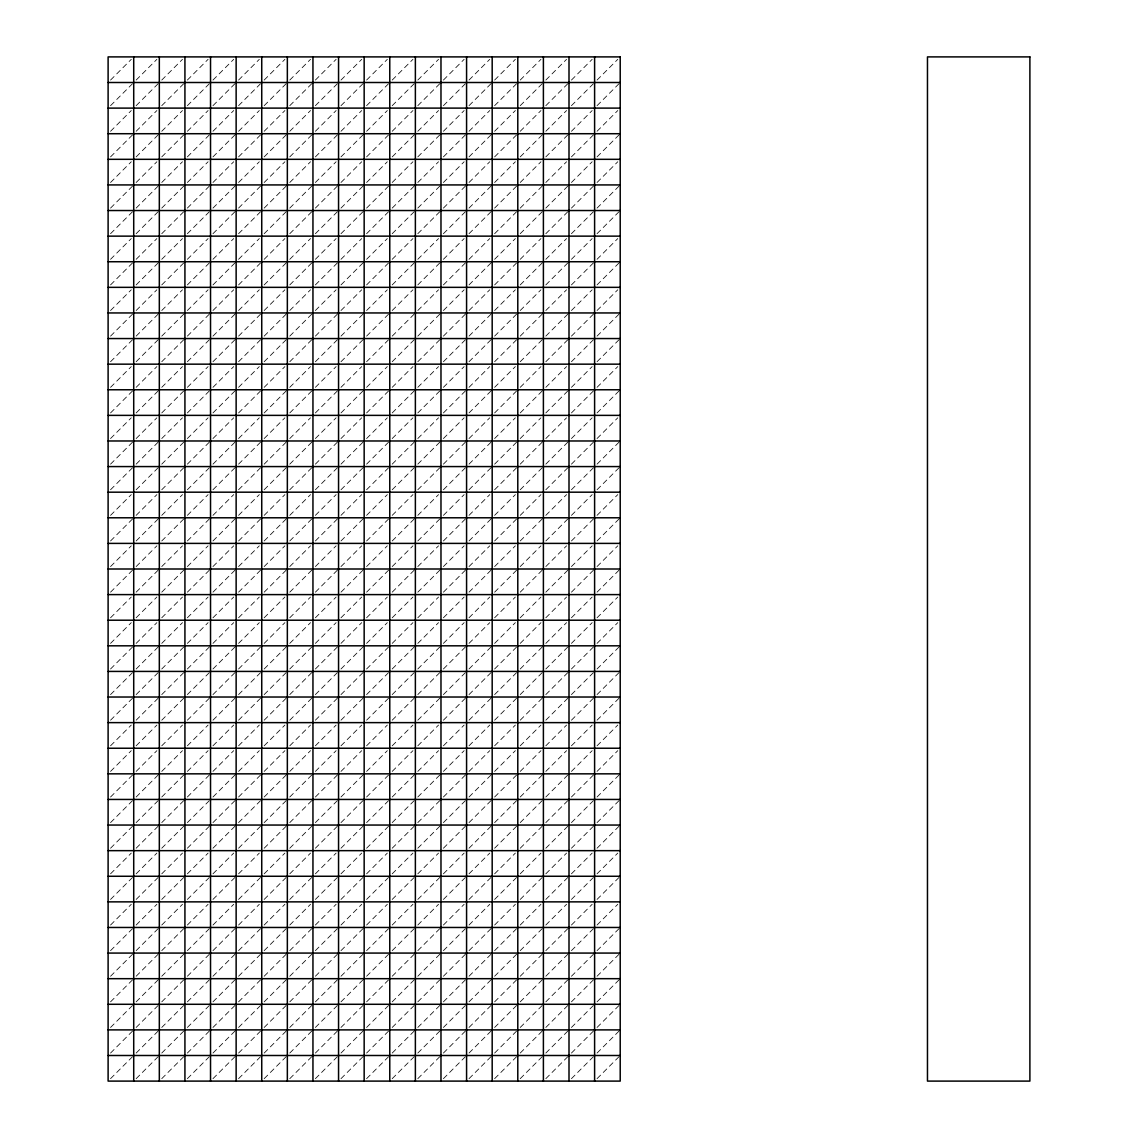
<?xml version="1.0" encoding="UTF-8"?>
<svg xmlns="http://www.w3.org/2000/svg" width="1138" height="1138" viewBox="0 0 1138 1138"><rect width="100%" height="100%" fill="white"/><g stroke="black" fill="none" stroke-linecap="round" stroke-linejoin="round"><path stroke-width="0.75" stroke-dasharray="5 3.75" d="M110.542 80.073L131.283 59.332M110.542 105.678L132.492 83.728M136.147 80.073L156.888 59.332M110.542 131.283L131.283 110.542M136.147 105.678L158.097 83.728M161.752 80.073L182.493 59.332M110.542 156.888L132.492 134.938M136.147 131.283L156.888 110.542M161.752 105.678L183.702 83.728M187.357 80.073L208.098 59.332M110.542 182.493L131.283 161.752M136.147 156.888L158.097 134.938M161.752 131.283L182.493 110.542M187.357 105.678L209.307 83.728M212.962 80.073L233.703 59.332M110.542 208.098L132.492 186.148M136.147 182.493L156.888 161.752M161.752 156.888L183.702 134.938M187.357 131.283L208.098 110.542M212.962 105.678L234.912 83.728M238.567 80.073L259.308 59.332M110.542 233.703L132.492 211.753M136.147 208.098L158.097 186.148M161.752 182.493L182.493 161.752M187.357 156.888L209.307 134.938M212.962 131.283L233.703 110.542M238.567 105.678L260.517 83.728M264.172 80.073L284.913 59.332M110.542 259.308L131.283 238.567M136.147 233.703L158.097 211.753M161.752 208.098L183.702 186.148M187.357 182.493L208.098 161.752M212.962 156.888L234.912 134.938M238.567 131.283L259.308 110.542M264.172 105.678L286.122 83.728M289.777 80.073L310.518 59.332M110.542 284.913L132.492 262.963M136.147 259.308L156.888 238.567M161.752 233.703L183.702 211.753M187.357 208.098L209.307 186.148M212.962 182.493L233.703 161.752M238.567 156.888L260.517 134.938M264.172 131.283L284.913 110.542M289.777 105.678L311.727 83.728M315.382 80.073L336.123 59.332M110.542 310.518L131.283 289.777M136.147 284.913L158.097 262.963M161.752 259.308L182.493 238.567M187.357 233.703L209.307 211.753M212.962 208.098L234.912 186.148M238.567 182.493L259.308 161.752M264.172 156.888L286.122 134.938M289.777 131.283L310.518 110.542M315.382 105.678L337.332 83.728M340.987 80.073L361.728 59.332M110.542 336.123L132.492 314.173M136.147 310.518L156.888 289.777M161.752 284.913L183.702 262.963M187.357 259.308L208.098 238.567M212.962 233.703L234.912 211.753M238.567 208.098L260.517 186.148M264.172 182.493L284.913 161.752M289.777 156.888L311.727 134.938M315.382 131.283L336.123 110.542M340.987 105.678L362.937 83.728M366.592 80.073L387.333 59.332M110.542 361.728L132.492 339.778M136.147 336.123L158.097 314.173M161.752 310.518L182.493 289.777M187.357 284.913L209.307 262.963M212.962 259.308L233.703 238.567M238.567 233.703L260.517 211.753M264.172 208.098L286.122 186.148M289.777 182.493L310.518 161.752M315.382 156.888L337.332 134.938M340.987 131.283L361.728 110.542M366.592 105.678L388.542 83.728M392.197 80.073L412.938 59.332M110.542 387.333L131.283 366.592M136.147 361.728L158.097 339.778M161.752 336.123L183.702 314.173M187.357 310.518L208.098 289.777M212.962 284.913L234.912 262.963M238.567 259.308L259.308 238.567M264.172 233.703L286.122 211.753M289.777 208.098L311.727 186.148M315.382 182.493L336.123 161.752M340.987 156.888L362.937 134.938M366.592 131.283L387.333 110.542M392.197 105.678L414.147 83.728M417.802 80.073L438.543 59.332M110.542 412.938L132.492 390.988M136.147 387.333L156.888 366.592M161.752 361.728L183.702 339.778M187.357 336.123L209.307 314.173M212.962 310.518L233.703 289.777M238.567 284.913L260.517 262.963M264.172 259.308L284.913 238.567M289.777 233.703L311.727 211.753M315.382 208.098L337.332 186.148M340.987 182.493L361.728 161.752M366.592 156.888L388.542 134.938M392.197 131.283L412.938 110.542M417.802 105.678L439.752 83.728M443.407 80.073L464.148 59.332M110.542 438.543L131.283 417.802M136.147 412.938L158.097 390.988M161.752 387.333L182.493 366.592M187.357 361.728L209.307 339.778M212.962 336.123L234.912 314.173M238.567 310.518L259.308 289.777M264.172 284.913L286.122 262.963M289.777 259.308L310.518 238.567M315.382 233.703L337.332 211.753M340.987 208.098L362.937 186.148M366.592 182.493L387.333 161.752M392.197 156.888L414.147 134.938M417.802 131.283L438.543 110.542M443.407 105.678L465.357 83.728M469.012 80.073L489.753 59.332M110.542 464.148L132.492 442.198M136.147 438.543L156.888 417.802M161.752 412.938L183.702 390.988M187.357 387.333L208.098 366.592M212.962 361.728L234.912 339.778M238.567 336.123L260.517 314.173M264.172 310.518L284.913 289.777M289.777 284.913L311.727 262.963M315.382 259.308L336.123 238.567M340.987 233.703L362.937 211.753M366.592 208.098L388.542 186.148M392.197 182.493L412.938 161.752M417.802 156.888L439.752 134.938M443.407 131.283L464.148 110.542M469.012 105.678L490.962 83.728M494.617 80.073L515.358 59.332M110.542 489.753L132.492 467.803M136.147 464.148L158.097 442.198M161.752 438.543L182.493 417.802M187.357 412.938L209.307 390.988M212.962 387.333L233.703 366.592M238.567 361.728L260.517 339.778M264.172 336.123L286.122 314.173M289.777 310.518L310.518 289.777M315.382 284.913L337.332 262.963M340.987 259.308L361.728 238.567M366.592 233.703L388.542 211.753M392.197 208.098L414.147 186.148M417.802 182.493L438.543 161.752M443.407 156.888L465.357 134.938M469.012 131.283L489.753 110.542M494.617 105.678L516.567 83.728M520.222 80.073L540.963 59.332M110.542 515.358L131.283 494.617M136.147 489.753L158.097 467.803M161.752 464.148L183.702 442.198M187.357 438.543L208.098 417.802M212.962 412.938L234.912 390.988M238.567 387.333L259.308 366.592M264.172 361.728L286.122 339.778M289.777 336.123L311.727 314.173M315.382 310.518L336.123 289.777M340.987 284.913L362.937 262.963M366.592 259.308L387.333 238.567M392.197 233.703L414.147 211.753M417.802 208.098L439.752 186.148M443.407 182.493L464.148 161.752M469.012 156.888L490.962 134.938M494.617 131.283L515.358 110.542M520.222 105.678L542.172 83.728M545.827 80.073L566.568 59.332M110.542 540.963L132.492 519.013M136.147 515.358L156.888 494.617M161.752 489.753L183.702 467.803M187.357 464.148L209.307 442.198M212.962 438.543L233.703 417.802M238.567 412.938L260.517 390.988M264.172 387.333L284.913 366.592M289.777 361.728L311.727 339.778M315.382 336.123L337.332 314.173M340.987 310.518L361.728 289.777M366.592 284.913L388.542 262.963M392.197 259.308L412.938 238.567M417.802 233.703L439.752 211.753M443.407 208.098L465.357 186.148M469.012 182.493L489.753 161.752M494.617 156.888L516.567 134.938M520.222 131.283L540.963 110.542M545.827 105.678L567.777 83.728M571.432 80.073L592.173 59.332M110.542 566.568L131.283 545.827M136.147 540.963L158.097 519.013M161.752 515.358L182.493 494.617M187.357 489.753L209.307 467.803M212.962 464.148L234.912 442.198M238.567 438.543L259.308 417.802M264.172 412.938L286.122 390.988M289.777 387.333L310.518 366.592M315.382 361.728L337.332 339.778M340.987 336.123L362.937 314.173M366.592 310.518L387.333 289.777M392.197 284.913L414.147 262.963M417.802 259.308L438.543 238.567M443.407 233.703L465.357 211.753M469.012 208.098L490.962 186.148M494.617 182.493L515.358 161.752M520.222 156.888L542.172 134.938M545.827 131.283L566.568 110.542M571.432 105.678L593.382 83.728M597.037 80.073L617.778 59.332M110.542 592.173L132.492 570.223M136.147 566.568L156.888 545.827M161.752 540.963L183.702 519.013M187.357 515.358L208.098 494.617M212.962 489.753L234.912 467.803M238.567 464.148L260.517 442.198M264.172 438.543L284.913 417.802M289.777 412.938L311.727 390.988M315.382 387.333L336.123 366.592M340.987 361.728L362.937 339.778M366.592 336.123L388.542 314.173M392.197 310.518L412.938 289.777M417.802 284.913L439.752 262.963M443.407 259.308L464.148 238.567M469.012 233.703L490.962 211.753M494.617 208.098L516.567 186.148M520.222 182.493L540.963 161.752M545.827 156.888L567.777 134.938M571.432 131.283L592.173 110.542M597.037 105.678L618.987 83.728M110.542 617.778L131.283 597.037M136.147 592.173L158.097 570.223M161.752 566.568L182.493 545.827M187.357 540.963L209.307 519.013M212.962 515.358L233.703 494.617M238.567 489.753L260.517 467.803M264.172 464.148L286.122 442.198M289.777 438.543L310.518 417.802M315.382 412.938L337.332 390.988M340.987 387.333L361.728 366.592M366.592 361.728L388.542 339.778M392.197 336.123L414.147 314.173M417.802 310.518L438.543 289.777M443.407 284.913L465.357 262.963M469.012 259.308L489.753 238.567M494.617 233.703L516.567 211.753M520.222 208.098L542.172 186.148M545.827 182.493L566.568 161.752M571.432 156.888L593.382 134.938M597.037 131.283L617.778 110.542M110.542 643.383L131.283 622.642M136.147 617.778L156.888 597.037M161.752 592.173L183.702 570.223M187.357 566.568L208.098 545.827M212.962 540.963L234.912 519.013M238.567 515.358L259.308 494.617M264.172 489.753L286.122 467.803M289.777 464.148L311.727 442.198M315.382 438.543L336.123 417.802M340.987 412.938L362.937 390.988M366.592 387.333L387.333 366.592M392.197 361.728L414.147 339.778M417.802 336.123L439.752 314.173M443.407 310.518L464.148 289.777M469.012 284.913L490.962 262.963M494.617 259.308L515.358 238.567M520.222 233.703L542.172 211.753M545.827 208.098L567.777 186.148M571.432 182.493L592.173 161.752M597.037 156.888L618.987 134.938M110.542 668.988L132.492 647.038M136.147 643.383L156.888 622.642M161.752 617.778L182.493 597.037M187.357 592.173L209.307 570.223M212.962 566.568L233.703 545.827M238.567 540.963L260.517 519.013M264.172 515.358L284.913 494.617M289.777 489.753L311.727 467.803M315.382 464.148L337.332 442.198M340.987 438.543L361.728 417.802M366.592 412.938L388.542 390.988M392.197 387.333L412.938 366.592M417.802 361.728L439.752 339.778M443.407 336.123L465.357 314.173M469.012 310.518L489.753 289.777M494.617 284.913L516.567 262.963M520.222 259.308L540.963 238.567M545.827 233.703L567.777 211.753M571.432 208.098L593.382 186.148M597.037 182.493L617.778 161.752M110.542 694.593L132.492 672.643M136.147 668.988L158.097 647.038M161.752 643.383L182.493 622.642M187.357 617.778L208.098 597.037M212.962 592.173L234.912 570.223M238.567 566.568L259.308 545.827M264.172 540.963L286.122 519.013M289.777 515.358L310.518 494.617M315.382 489.753L337.332 467.803M340.987 464.148L362.937 442.198M366.592 438.543L387.333 417.802M392.197 412.938L414.147 390.988M417.802 387.333L438.543 366.592M443.407 361.728L465.357 339.778M469.012 336.123L490.962 314.173M494.617 310.518L515.358 289.777M520.222 284.913L542.172 262.963M545.827 259.308L566.568 238.567M571.432 233.703L593.382 211.753M597.037 208.098L618.987 186.148M110.542 720.198L132.492 698.248M136.147 694.593L158.097 672.643M161.752 668.988L183.702 647.038M187.357 643.383L208.098 622.642M212.962 617.778L233.703 597.037M238.567 592.173L260.517 570.223M264.172 566.568L284.913 545.827M289.777 540.963L311.727 519.013M315.382 515.358L336.123 494.617M340.987 489.753L362.937 467.803M366.592 464.148L388.542 442.198M392.197 438.543L412.938 417.802M417.802 412.938L439.752 390.988M443.407 387.333L464.148 366.592M469.012 361.728L490.962 339.778M494.617 336.123L516.567 314.173M520.222 310.518L540.963 289.777M545.827 284.913L567.777 262.963M571.432 259.308L592.173 238.567M597.037 233.703L618.987 211.753M110.542 745.803L131.283 725.062M136.147 720.198L158.097 698.248M161.752 694.593L183.702 672.643M187.357 668.988L209.307 647.038M212.962 643.383L233.703 622.642M238.567 617.778L259.308 597.037M264.172 592.173L286.122 570.223M289.777 566.568L310.518 545.827M315.382 540.963L337.332 519.013M340.987 515.358L361.728 494.617M366.592 489.753L388.542 467.803M392.197 464.148L414.147 442.198M417.802 438.543L438.543 417.802M443.407 412.938L465.357 390.988M469.012 387.333L489.753 366.592M494.617 361.728L516.567 339.778M520.222 336.123L542.172 314.173M545.827 310.518L566.568 289.777M571.432 284.913L593.382 262.963M597.037 259.308L617.778 238.567M110.542 771.408L131.283 750.667M136.147 745.803L156.888 725.062M161.752 720.198L183.702 698.248M187.357 694.593L209.307 672.643M212.962 668.988L234.912 647.038M238.567 643.383L259.308 622.642M264.172 617.778L284.913 597.037M289.777 592.173L311.727 570.223M315.382 566.568L336.123 545.827M340.987 540.963L362.937 519.013M366.592 515.358L387.333 494.617M392.197 489.753L414.147 467.803M417.802 464.148L439.752 442.198M443.407 438.543L464.148 417.802M469.012 412.938L490.962 390.988M494.617 387.333L515.358 366.592M520.222 361.728L542.172 339.778M545.827 336.123L567.777 314.173M571.432 310.518L592.173 289.777M597.037 284.913L618.987 262.963M110.542 797.013L132.492 775.063M136.147 771.408L156.888 750.667M161.752 745.803L182.493 725.062M187.357 720.198L209.307 698.248M212.962 694.593L234.912 672.643M238.567 668.988L260.517 647.038M264.172 643.383L284.913 622.642M289.777 617.778L310.518 597.037M315.382 592.173L337.332 570.223M340.987 566.568L361.728 545.827M366.592 540.963L388.542 519.013M392.197 515.358L412.938 494.617M417.802 489.753L439.752 467.803M443.407 464.148L465.357 442.198M469.012 438.543L489.753 417.802M494.617 412.938L516.567 390.988M520.222 387.333L540.963 366.592M545.827 361.728L567.777 339.778M571.432 336.123L593.382 314.173M597.037 310.518L617.778 289.777M110.542 822.618L132.492 800.668M136.147 797.013L158.097 775.063M161.752 771.408L182.493 750.667M187.357 745.803L208.098 725.062M212.962 720.198L234.912 698.248M238.567 694.593L260.517 672.643M264.172 668.988L286.122 647.038M289.777 643.383L310.518 622.642M315.382 617.778L336.123 597.037M340.987 592.173L362.937 570.223M366.592 566.568L387.333 545.827M392.197 540.963L414.147 519.013M417.802 515.358L438.543 494.617M443.407 489.753L465.357 467.803M469.012 464.148L490.962 442.198M494.617 438.543L515.358 417.802M520.222 412.938L542.172 390.988M545.827 387.333L566.568 366.592M571.432 361.728L593.382 339.778M597.037 336.123L618.987 314.173M110.542 848.223L132.492 826.273M136.147 822.618L158.097 800.668M161.752 797.013L183.702 775.063M187.357 771.408L208.098 750.667M212.962 745.803L233.703 725.062M238.567 720.198L260.517 698.248M264.172 694.593L286.122 672.643M289.777 668.988L311.727 647.038M315.382 643.383L336.123 622.642M340.987 617.778L361.728 597.037M366.592 592.173L388.542 570.223M392.197 566.568L412.938 545.827M417.802 540.963L439.752 519.013M443.407 515.358L464.148 494.617M469.012 489.753L490.962 467.803M494.617 464.148L516.567 442.198M520.222 438.543L540.963 417.802M545.827 412.938L567.777 390.988M571.432 387.333L592.173 366.592M597.037 361.728L618.987 339.778M110.542 873.828L131.283 853.087M136.147 848.223L158.097 826.273M161.752 822.618L183.702 800.668M187.357 797.013L209.307 775.063M212.962 771.408L233.703 750.667M238.567 745.803L259.308 725.062M264.172 720.198L286.122 698.248M289.777 694.593L311.727 672.643M315.382 668.988L337.332 647.038M340.987 643.383L361.728 622.642M366.592 617.778L387.333 597.037M392.197 592.173L414.147 570.223M417.802 566.568L438.543 545.827M443.407 540.963L465.357 519.013M469.012 515.358L489.753 494.617M494.617 489.753L516.567 467.803M520.222 464.148L542.172 442.198M545.827 438.543L566.568 417.802M571.432 412.938L593.382 390.988M597.037 387.333L617.778 366.592M110.542 899.433L132.492 877.483M136.147 873.828L156.888 853.087M161.752 848.223L183.702 826.273M187.357 822.618L209.307 800.668M212.962 797.013L234.912 775.063M238.567 771.408L259.308 750.667M264.172 745.803L284.913 725.062M289.777 720.198L311.727 698.248M315.382 694.593L337.332 672.643M340.987 668.988L362.937 647.038M366.592 643.383L387.333 622.642M392.197 617.778L412.938 597.037M417.802 592.173L439.752 570.223M443.407 566.568L464.148 545.827M469.012 540.963L490.962 519.013M494.617 515.358L515.358 494.617M520.222 489.753L542.172 467.803M545.827 464.148L567.777 442.198M571.432 438.543L592.173 417.802M597.037 412.938L618.987 390.988M110.542 925.038L131.283 904.297M136.147 899.433L158.097 877.483M161.752 873.828L182.493 853.087M187.357 848.223L209.307 826.273M212.962 822.618L234.912 800.668M238.567 797.013L260.517 775.063M264.172 771.408L284.913 750.667M289.777 745.803L310.518 725.062M315.382 720.198L337.332 698.248M340.987 694.593L362.937 672.643M366.592 668.988L388.542 647.038M392.197 643.383L412.938 622.642M417.802 617.778L438.543 597.037M443.407 592.173L465.357 570.223M469.012 566.568L489.753 545.827M494.617 540.963L516.567 519.013M520.222 515.358L540.963 494.617M545.827 489.753L567.777 467.803M571.432 464.148L593.382 442.198M597.037 438.543L617.778 417.802M110.542 950.643L132.492 928.693M136.147 925.038L156.888 904.297M161.752 899.433L183.702 877.483M187.357 873.828L208.098 853.087M212.962 848.223L234.912 826.273M238.567 822.618L260.517 800.668M264.172 797.013L286.122 775.063M289.777 771.408L310.518 750.667M315.382 745.803L336.123 725.062M340.987 720.198L362.937 698.248M366.592 694.593L388.542 672.643M392.197 668.988L414.147 647.038M417.802 643.383L438.543 622.642M443.407 617.778L464.148 597.037M469.012 592.173L490.962 570.223M494.617 566.568L515.358 545.827M520.222 540.963L542.172 519.013M545.827 515.358L566.568 494.617M571.432 489.753L593.382 467.803M597.037 464.148L618.987 442.198M110.542 976.248L132.492 954.298M136.147 950.643L158.097 928.693M161.752 925.038L182.493 904.297M187.357 899.433L209.307 877.483M212.962 873.828L233.703 853.087M238.567 848.223L260.517 826.273M264.172 822.618L286.122 800.668M289.777 797.013L311.727 775.063M315.382 771.408L336.123 750.667M340.987 745.803L361.728 725.062M366.592 720.198L388.542 698.248M392.197 694.593L414.147 672.643M417.802 668.988L439.752 647.038M443.407 643.383L464.148 622.642M469.012 617.778L489.753 597.037M494.617 592.173L516.567 570.223M520.222 566.568L540.963 545.827M545.827 540.963L567.777 519.013M571.432 515.358L592.173 494.617M597.037 489.753L618.987 467.803M110.542 1001.853L132.492 979.903M136.147 976.248L158.097 954.298M161.752 950.643L183.702 928.693M187.357 925.038L208.098 904.297M212.962 899.433L234.912 877.483M238.567 873.828L259.308 853.087M264.172 848.223L286.122 826.273M289.777 822.618L311.727 800.668M315.382 797.013L337.332 775.063M340.987 771.408L361.728 750.667M366.592 745.803L387.333 725.062M392.197 720.198L414.147 698.248M417.802 694.593L439.752 672.643M443.407 668.988L465.357 647.038M469.012 643.383L489.753 622.642M494.617 617.778L515.358 597.037M520.222 592.173L542.172 570.223M545.827 566.568L566.568 545.827M571.432 540.963L593.382 519.013M597.037 515.358L617.778 494.617M110.542 1027.458L132.492 1005.508M136.147 1001.853L158.097 979.903M161.752 976.248L183.702 954.298M187.357 950.643L209.307 928.693M212.962 925.038L233.703 904.297M238.567 899.433L260.517 877.483M264.172 873.828L284.913 853.087M289.777 848.223L311.727 826.273M315.382 822.618L337.332 800.668M340.987 797.013L362.937 775.063M366.592 771.408L387.333 750.667M392.197 745.803L412.938 725.062M417.802 720.198L439.752 698.248M443.407 694.593L465.357 672.643M469.012 668.988L490.962 647.038M494.617 643.383L515.358 622.642M520.222 617.778L540.963 597.037M545.827 592.173L567.777 570.223M571.432 566.568L592.173 545.827M597.037 540.963L618.987 519.013M110.542 1053.063L132.492 1031.113M136.147 1027.458L158.097 1005.508M161.752 1001.853L183.702 979.903M187.357 976.248L209.307 954.298M212.962 950.643L234.912 928.693M238.567 925.038L259.308 904.297M264.172 899.433L286.122 877.483M289.777 873.828L310.518 853.087M315.382 848.223L337.332 826.273M340.987 822.618L362.937 800.668M366.592 797.013L388.542 775.063M392.197 771.408L412.938 750.667M417.802 745.803L438.543 725.062M443.407 720.198L465.357 698.248M469.012 694.593L490.962 672.643M494.617 668.988L516.567 647.038M520.222 643.383L540.963 622.642M545.827 617.778L566.568 597.037M571.432 592.173L593.382 570.223M597.037 566.568L617.778 545.827M110.542 1078.668L132.492 1056.718M136.147 1053.063L158.097 1031.113M161.752 1027.458L183.702 1005.508M187.357 1001.853L209.307 979.903M212.962 976.248L234.912 954.298M238.567 950.643L260.517 928.693M264.172 925.038L284.913 904.297M289.777 899.433L311.727 877.483M315.382 873.828L336.123 853.087M340.987 848.223L362.937 826.273M366.592 822.618L388.542 800.668M392.197 797.013L414.147 775.063M417.802 771.408L438.543 750.667M443.407 745.803L464.148 725.062M469.012 720.198L490.962 698.248M494.617 694.593L516.567 672.643M520.222 668.988L542.172 647.038M545.827 643.383L566.568 622.642M571.432 617.778L592.173 597.037M597.037 592.173L618.987 570.223M136.147 1078.668L158.097 1056.718M161.752 1053.063L183.702 1031.113M187.357 1027.458L209.307 1005.508M212.962 1001.853L234.912 979.903M238.567 976.248L260.517 954.298M264.172 950.643L286.122 928.693M289.777 925.038L310.518 904.297M315.382 899.433L337.332 877.483M340.987 873.828L361.728 853.087M366.592 848.223L388.542 826.273M392.197 822.618L414.147 800.668M417.802 797.013L439.752 775.063M443.407 771.408L464.148 750.667M469.012 745.803L489.753 725.062M494.617 720.198L516.567 698.248M520.222 694.593L542.172 672.643M545.827 668.988L567.777 647.038M571.432 643.383L592.173 622.642M597.037 617.778L617.778 597.037M161.752 1078.668L183.702 1056.718M187.357 1053.063L209.307 1031.113M212.962 1027.458L234.912 1005.508M238.567 1001.853L260.517 979.903M264.172 976.248L286.122 954.298M289.777 950.643L311.727 928.693M315.382 925.038L336.123 904.297M340.987 899.433L362.937 877.483M366.592 873.828L387.333 853.087M392.197 848.223L414.147 826.273M417.802 822.618L439.752 800.668M443.407 797.013L465.357 775.063M469.012 771.408L489.753 750.667M494.617 745.803L515.358 725.062M520.222 720.198L542.172 698.248M545.827 694.593L567.777 672.643M571.432 668.988L593.382 647.038M597.037 643.383L617.778 622.642M187.357 1078.668L209.307 1056.718M212.962 1053.063L234.912 1031.113M238.567 1027.458L260.517 1005.508M264.172 1001.853L286.122 979.903M289.777 976.248L311.727 954.298M315.382 950.643L337.332 928.693M340.987 925.038L361.728 904.297M366.592 899.433L388.542 877.483M392.197 873.828L412.938 853.087M417.802 848.223L439.752 826.273M443.407 822.618L465.357 800.668M469.012 797.013L490.962 775.063M494.617 771.408L515.358 750.667M520.222 745.803L540.963 725.062M545.827 720.198L567.777 698.248M571.432 694.593L593.382 672.643M597.037 668.988L618.987 647.038M212.962 1078.668L234.912 1056.718M238.567 1053.063L260.517 1031.113M264.172 1027.458L286.122 1005.508M289.777 1001.853L311.727 979.903M315.382 976.248L337.332 954.298M340.987 950.643L362.937 928.693M366.592 925.038L387.333 904.297M392.197 899.433L414.147 877.483M417.802 873.828L438.543 853.087M443.407 848.223L465.357 826.273M469.012 822.618L490.962 800.668M494.617 797.013L516.567 775.063M520.222 771.408L540.963 750.667M545.827 745.803L566.568 725.062M571.432 720.198L593.382 698.248M597.037 694.593L618.987 672.643M238.567 1078.668L260.517 1056.718M264.172 1053.063L286.122 1031.113M289.777 1027.458L311.727 1005.508M315.382 1001.853L337.332 979.903M340.987 976.248L362.937 954.298M366.592 950.643L388.542 928.693M392.197 925.038L412.938 904.297M417.802 899.433L439.752 877.483M443.407 873.828L464.148 853.087M469.012 848.223L490.962 826.273M494.617 822.618L516.567 800.668M520.222 797.013L542.172 775.063M545.827 771.408L566.568 750.667M571.432 745.803L592.173 725.062M597.037 720.198L618.987 698.248M264.172 1078.668L286.122 1056.718M289.777 1053.063L311.727 1031.113M315.382 1027.458L337.332 1005.508M340.987 1001.853L362.937 979.903M366.592 976.248L388.542 954.298M392.197 950.643L414.147 928.693M417.802 925.038L438.543 904.297M443.407 899.433L465.357 877.483M469.012 873.828L489.753 853.087M494.617 848.223L516.567 826.273M520.222 822.618L542.172 800.668M545.827 797.013L567.777 775.063M571.432 771.408L592.173 750.667M597.037 745.803L617.778 725.062M289.777 1078.668L311.727 1056.718M315.382 1053.063L337.332 1031.113M340.987 1027.458L362.937 1005.508M366.592 1001.853L388.542 979.903M392.197 976.248L414.147 954.298M417.802 950.643L439.752 928.693M443.407 925.038L464.148 904.297M469.012 899.433L490.962 877.483M494.617 873.828L515.358 853.087M520.222 848.223L542.172 826.273M545.827 822.618L567.777 800.668M571.432 797.013L593.382 775.063M597.037 771.408L617.778 750.667M315.382 1078.668L337.332 1056.718M340.987 1053.063L362.937 1031.113M366.592 1027.458L388.542 1005.508M392.197 1001.853L414.147 979.903M417.802 976.248L439.752 954.298M443.407 950.643L465.357 928.693M469.012 925.038L489.753 904.297M494.617 899.433L516.567 877.483M520.222 873.828L540.963 853.087M545.827 848.223L567.777 826.273M571.432 822.618L593.382 800.668M597.037 797.013L618.987 775.063M340.987 1078.668L362.937 1056.718M366.592 1053.063L388.542 1031.113M392.197 1027.458L414.147 1005.508M417.802 1001.853L439.752 979.903M443.407 976.248L465.357 954.298M469.012 950.643L490.962 928.693M494.617 925.038L515.358 904.297M520.222 899.433L542.172 877.483M545.827 873.828L566.568 853.087M571.432 848.223L593.382 826.273M597.037 822.618L618.987 800.668M366.592 1078.668L388.542 1056.718M392.197 1053.063L414.147 1031.113M417.802 1027.458L439.752 1005.508M443.407 1001.853L465.357 979.903M469.012 976.248L490.962 954.298M494.617 950.643L516.567 928.693M520.222 925.038L540.963 904.297M545.827 899.433L567.777 877.483M571.432 873.828L592.173 853.087M597.037 848.223L618.987 826.273M392.197 1078.668L414.147 1056.718M417.802 1053.063L439.752 1031.113M443.407 1027.458L465.357 1005.508M469.012 1001.853L490.962 979.903M494.617 976.248L516.567 954.298M520.222 950.643L542.172 928.693M545.827 925.038L566.568 904.297M571.432 899.433L593.382 877.483M597.037 873.828L617.778 853.087M417.802 1078.668L439.752 1056.718M443.407 1053.063L465.357 1031.113M469.012 1027.458L490.962 1005.508M494.617 1001.853L516.567 979.903M520.222 976.248L542.172 954.298M545.827 950.643L567.777 928.693M571.432 925.038L592.173 904.297M597.037 899.433L618.987 877.483M443.407 1078.668L465.357 1056.718M469.012 1053.063L490.962 1031.113M494.617 1027.458L516.567 1005.508M520.222 1001.853L542.172 979.903M545.827 976.248L567.777 954.298M571.432 950.643L593.382 928.693M597.037 925.038L617.778 904.297M469.012 1078.668L490.962 1056.718M494.617 1053.063L516.567 1031.113M520.222 1027.458L542.172 1005.508M545.827 1001.853L567.777 979.903M571.432 976.248L593.382 954.298M597.037 950.643L618.987 928.693M494.617 1078.668L516.567 1056.718M520.222 1053.063L542.172 1031.113M545.827 1027.458L567.777 1005.508M571.432 1001.853L593.382 979.903M597.037 976.248L618.987 954.298M520.222 1078.668L542.172 1056.718M545.827 1053.063L567.777 1031.113M571.432 1027.458L593.382 1005.508M597.037 1001.853L618.987 979.903M545.827 1078.668L567.777 1056.718M571.432 1053.063L593.382 1031.113M597.037 1027.458L618.987 1005.508M571.432 1078.668L593.382 1056.718M597.037 1053.063L618.987 1031.113M597.037 1078.668L618.987 1056.718"/><path stroke-width="1.5" d="M108.11 82.505L620.21 82.505M108.11 108.11L620.21 108.11M108.11 133.715L620.21 133.715M108.11 159.32L620.21 159.32M108.11 184.925L620.21 184.925M108.11 210.53L620.21 210.53M108.11 236.135L620.21 236.135M108.11 261.74L620.21 261.74M108.11 287.345L620.21 287.345M108.11 312.95L620.21 312.95M108.11 338.555L620.21 338.555M108.11 364.16L620.21 364.16M108.11 389.765L620.21 389.765M108.11 415.37L620.21 415.37M108.11 440.975L620.21 440.975M108.11 466.58L620.21 466.58M108.11 492.185L620.21 492.185M108.11 517.79L620.21 517.79M108.11 543.395L620.21 543.395M108.11 569L620.21 569M108.11 594.605L620.21 594.605M108.11 620.21L620.21 620.21M108.11 645.815L620.21 645.815M108.11 671.42L620.21 671.42M108.11 697.025L620.21 697.025M108.11 722.63L620.21 722.63M108.11 748.235L620.21 748.235M108.11 773.84L620.21 773.84M108.11 799.445L620.21 799.445M108.11 825.05L620.21 825.05M108.11 850.655L620.21 850.655M108.11 876.26L620.21 876.26M108.11 901.865L620.21 901.865M108.11 927.47L620.21 927.47M108.11 953.075L620.21 953.075M108.11 978.68L620.21 978.68M108.11 1004.285L620.21 1004.285M108.11 1029.89L620.21 1029.89M108.11 1055.495L620.21 1055.495M594.605 56.9L594.605 1081.1M569 56.9L569 1081.1M543.395 56.9L543.395 1081.1M517.79 56.9L517.79 1081.1M492.185 56.9L492.185 1081.1M466.58 56.9L466.58 1081.1M440.975 56.9L440.975 1081.1M415.37 56.9L415.37 1081.1M389.765 56.9L389.765 1081.1M364.16 56.9L364.16 1081.1M338.555 56.9L338.555 1081.1M312.95 56.9L312.95 1081.1M287.345 56.9L287.345 1081.1M261.74 56.9L261.74 1081.1M236.135 56.9L236.135 1081.1M210.53 56.9L210.53 1081.1M184.925 56.9L184.925 1081.1M159.32 56.9L159.32 1081.1M133.715 56.9L133.715 1081.1M620.21 56.9L108.11 56.9L108.11 1081.1L620.21 1081.1L620.21 56.9M1029.89 56.9L927.47 56.9L927.47 1081.1L1029.89 1081.1L1029.89 56.9"/></g></svg>
